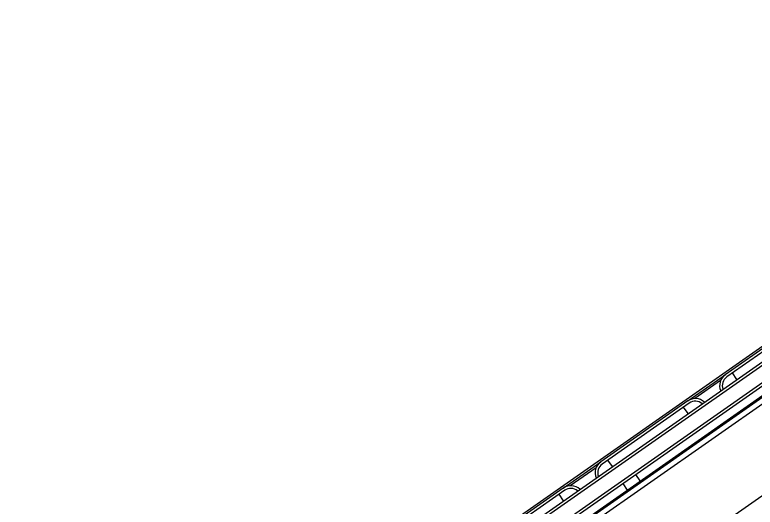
# Model space of a CAD drawing. Header units: millimetres. Extents: x 152904052 to 153933663, y 538271515 to 539240469.
# Drawn here: x 153339541 to 153340101, y 538938012 to 538938385 of the extents above; entities that cross this region are included whole.
import ezdxf

# ---------------------------------------------------------------- set-up
doc = ezdxf.new("R2010")
doc.units = ezdxf.units.MM
doc.layers.add('POWR', color=5, linetype='Continuous')

msp = doc.modelspace()

# ---------------------------------------------------------------- linework, layer by layer
at = {"layer": 'POWR', "color": 7}
for p, q in [((153341341.01, 538938959.38), (153339579.83, 538937726.19)), ((153341343.36, 538938956.02), (153339582.18, 538937722.83)), ((153341393.14, 538938921.54), (153339597.56, 538937664.26)), ((153339541.11, 538937737.9), (153340442.18, 538938368.83)), ((153339550.28, 538937730.03), (153340446.43, 538938357.53)), ((153339550.8, 538937732.96), (153340443.51, 538938358.04)), ((153339556.48, 538937721.19), (153340452.63, 538938348.68)), ((153339559.46, 538937720.71), (153340452.05, 538938345.71)), ((153339583.24, 538937730.04), (153340433.11, 538938325.12)), ((153340144.27, 538938158.28), (153340078.41, 538938112.16)), ((153340145.42, 538938156.64), (153340079.56, 538938110.53)), ((153340050.07, 538938092.32), (153340078.41, 538938112.16)), ((153340087.26, 538938108.59), (153340083.82, 538938113.51)), ((153340074.88, 538938107.74), (153340055.43, 538938094.12)), ((153340050.07, 538938092.32), (153339984.21, 538938046.2)), ((153340051.22, 538938090.68), (153339985.36, 538938044.57)), ((153340050.4, 538938082.78), (153340046.96, 538938087.7)), ((153339955.87, 538938026.36), (153339984.21, 538938046.2)), ((153339993.06, 538938042.63), (153339989.62, 538938047.55)), ((153339980.68, 538938041.78), (153339961.23, 538938028.16)), ((153340014.11, 538938031.74), (153340010.67, 538938036.65)), ((153339955.87, 538938026.36), (153339890.01, 538937980.24)), ((153340000.84, 538938029.77), (153340004.28, 538938024.86)), ((153339957.01, 538938024.72), (153339891.15, 538937978.6)), ((153339956.19, 538938016.82), (153339952.75, 538938021.74))]:
    msp.add_line(p, q, dxfattribs=at)
for centre, radius, start, end in [((153340084.15, 538938103.97), 10, 125, 203.463), ((153340084.15, 538938103.97), 8, 125, 200.5225), ((153340055.8, 538938084.13), 10, 46.537, 125), ((153340055.8, 538938084.13), 8, 49.4775, 125), ((153339989.94, 538938038.01), 10, 125, 203.463), ((153339989.94, 538938038.01), 8, 125, 200.5225), ((153339961.6, 538938018.17), 10, 46.537, 125), ((153339961.6, 538938018.17), 8, 49.4775, 125)]:
    msp.add_arc(centre, radius, start, end, dxfattribs=at)

doc.saveas('drawing.dxf')
